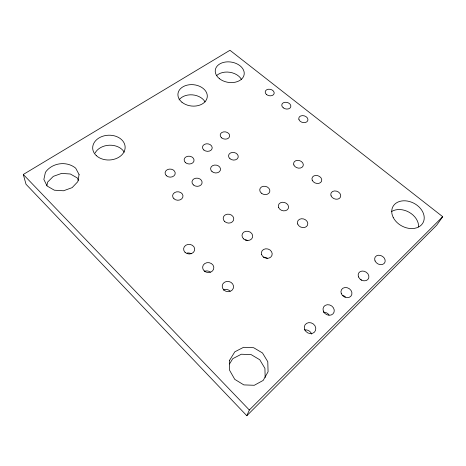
<?xml version="1.0" encoding="UTF-8"?>
<svg xmlns="http://www.w3.org/2000/svg" width="466" height="466" viewBox="0 0 466 466"><rect width="100%" height="100%" fill="white"/><g stroke="black" fill="none" stroke-linecap="round" stroke-linejoin="round"><path stroke-width="0.7" d="M46.891 185.619L47.637 182.09L53.316 176.352L61.611 173.416L70.343 173.999L77.269 177.936L78.597 180.453M246.811 415.724L249.339 410.01L442.7 216.69L229.959 50.276L23.3 174.465L26.014 184.256L246.811 415.724L436.735 225.183L442.7 216.69M229.522 363.963L232.761 358.674L241.33 354.224L251.174 354.632L259.778 359.769L264.921 368.361L265.16 377.518M23.3 174.465L249.339 410.01M179.072 99.875A14.463 10.631 6 0 1 192.411 94.86A14.463 10.631 6 0 1 205.075 101.914M95.041 153.093A15.908 12.279 -2.6 0 1 109.493 145.206A15.908 12.279 -2.6 0 1 124.265 152.19M216.62 75.597A14.335 10.205 8.9 0 1 229.942 72.294A14.335 10.205 8.9 0 1 241.534 79.57M391.562 211.541A16.724 12.745 28.2 0 1 409.177 212.286A16.724 12.745 28.2 0 1 418.596 226.895M245.215 239.903A5.289 4.526 14.1 0 1 247.83 240.66M263.389 257.209A5.376 4.648 18.3 0 1 267.344 258.356M187.134 253.061A5.441 4.753 4.1 0 1 191.211 253.76M204.324 271.433A5.505 4.905 8 0 1 210.387 272.115M223.395 289.939A5.586 5.05 13.3 0 1 230.07 291.075M360.259 279.466A5.528 4.561 31.4 0 1 361.54 280.165M342.912 295.502A5.627 4.759 32.3 0 1 345.446 296.912M323.375 312.22A5.732 4.969 33.4 0 1 329.06 315.016M304.502 329.986A5.842 5.196 34.9 0 1 311.632 334.093M229.668 360.195L229.604 370.284L234.771 379.365L243.835 384.899L254.273 385.283L263.168 380.431L268.078 371.775L267.787 361.727L262.498 352.972L253.667 347.723L243.584 347.298L234.817 351.818L229.668 360.195M79.08 174.558L77.81 181.676L72.137 187.635L63.516 190.78L54.318 190.192L47.107 186.021L43.862 179.457L45.412 172.321C52.116 162.716 66.667 160.706 75.702 168.185L79.08 174.558M181.944 102.229A14.737 10.701 6.1 0 0 206.7 99.136A14.737 10.701 6.1 0 0 189.179 84.771A14.737 10.701 6.1 0 0 181.944 102.229M96.351 155.673A16.24 12.396 -2.3 0 0 124.096 151.735A16.24 12.396 -2.3 0 0 106.277 135.414A16.24 12.396 -2.3 0 0 96.351 155.673M219.55 78.766A14.597 10.258 9 0 0 243.776 75.923A14.597 10.258 9 0 0 225.882 61.966A14.597 10.258 9 0 0 219.55 78.766M393.222 217.447A17.073 12.867 27.8 0 0 421.252 225.09A17.073 12.867 27.8 0 0 409.445 201.504A17.073 12.867 27.8 0 0 393.222 217.447M293.836 164.958A4.951 3.81 16.6 0 0 302.096 167.259A4.951 3.81 16.6 0 0 299.428 160.578A4.951 3.81 16.6 0 0 293.836 164.958M312.214 180.202A5.033 3.903 19 0 0 320.596 182.544A5.033 3.903 19 0 0 317.76 175.665A5.033 3.903 19 0 0 312.214 180.202M331.087 195.86A5.12 3.99 21.5 0 0 339.603 198.242A5.12 3.99 21.5 0 0 336.586 191.159A5.12 3.99 21.5 0 0 331.087 195.86M261.327 193.14A5.126 4.118 14.3 0 0 269.738 191.794A5.126 4.118 14.3 0 0 263.342 186.295A5.126 4.118 14.3 0 0 261.327 193.14M278.563 207.382A5.208 4.223 17.2 0 0 287.242 209.828A5.208 4.223 17.2 0 0 284.545 202.483A5.208 4.223 17.2 0 0 278.563 207.382M297.704 224.035A5.301 4.328 20.3 0 0 306.523 226.534A5.301 4.328 20.3 0 0 303.64 218.956A5.301 4.328 20.3 0 0 297.704 224.035M224.723 221.577A5.33 4.45 10.6 0 0 233.6 220.08A5.33 4.45 10.6 0 0 227.123 214.226A5.33 4.45 10.6 0 0 224.723 221.577M243.619 238.901A5.406 4.578 14 0 0 252.555 237.322A5.406 4.578 14 0 0 245.891 231.299A5.406 4.578 14 0 0 243.619 238.901M261.583 254.518A5.499 4.707 18 0 0 270.74 257.139A5.499 4.707 18 0 0 268.02 249.019A5.499 4.707 18 0 0 261.583 254.518M185.084 252.374A5.563 4.817 4.4 0 0 194.473 250.696A5.563 4.817 4.4 0 0 187.926 244.452A5.563 4.817 4.4 0 0 185.084 252.374M204.178 270.892A5.633 4.975 8.1 0 0 213.632 269.127A5.633 4.975 8.1 0 0 206.892 262.69A5.633 4.975 8.1 0 0 204.178 270.892M223.855 289.986A5.72 5.126 13.2 0 0 233.379 288.116A5.72 5.126 13.2 0 0 226.429 281.481A5.72 5.126 13.2 0 0 223.855 289.986M375.048 260.908A5.551 4.427 30.2 0 0 384.135 263.488A5.551 4.427 30.2 0 0 380.582 255.455A5.551 4.427 30.2 0 0 375.048 260.908M358.517 276.95A5.65 4.625 30.8 0 0 367.779 279.6A5.65 4.625 30.8 0 0 364.284 271.276A5.65 4.625 30.8 0 0 358.517 276.95M341.298 293.673A5.755 4.829 31.6 0 0 350.741 296.388A5.755 4.829 31.6 0 0 347.304 287.749A5.755 4.829 31.6 0 0 341.298 293.673M323.34 311.107A5.866 5.05 32.5 0 0 332.969 313.898A5.866 5.05 32.5 0 0 329.608 304.933A5.866 5.05 32.5 0 0 323.34 311.107M304.595 329.305A5.982 5.283 33.9 0 0 314.416 332.171A5.982 5.283 33.9 0 0 311.142 322.856A5.982 5.283 33.9 0 0 304.595 329.305M221.554 137.82A4.782 3.641 9 0 0 229.528 136.742A4.782 3.641 9 0 0 223.732 131.855A4.782 3.641 9 0 0 221.554 137.82M229.965 158.725A4.887 3.804 10 0 0 238.091 157.555A4.887 3.804 10 0 0 232.132 152.464A4.887 3.804 10 0 0 229.965 158.725M203.84 149.994A4.876 3.769 7.3 0 0 212.013 148.852A4.876 3.769 7.3 0 0 206.193 143.825A4.876 3.769 7.3 0 0 203.84 149.994M212.001 171.57A4.98 3.949 8.3 0 0 220.342 170.335A4.98 3.949 8.3 0 0 214.348 165.092A4.98 3.949 8.3 0 0 212.001 171.57M185.456 162.622A4.975 3.903 5.4 0 0 193.844 161.417A4.975 3.903 5.4 0 0 188.002 156.238A4.975 3.903 5.4 0 0 185.456 162.622M193.349 184.909A5.085 4.095 6.1 0 0 201.906 183.604A5.085 4.095 6.1 0 0 195.889 178.198A5.085 4.095 6.1 0 0 193.349 184.909M166.374 175.734A5.085 4.048 3.1 0 0 174.983 174.465A5.085 4.048 3.1 0 0 169.111 169.123A5.085 4.048 3.1 0 0 166.374 175.734M173.958 198.772A5.196 4.246 3.6 0 0 182.754 197.398A5.196 4.246 3.6 0 0 176.707 191.823A5.196 4.246 3.6 0 0 173.958 198.772M266.616 94.615A4.561 3.262 12.1 0 0 274.084 93.718A4.561 3.262 12.1 0 0 268.375 89.239A4.561 3.262 12.1 0 0 266.616 94.615M283.258 107.827A4.619 3.338 13.7 0 0 290.767 106.877A4.619 3.338 13.7 0 0 284.918 102.287A4.619 3.338 13.7 0 0 283.258 107.827M298.986 119.71A4.683 3.419 15.3 0 0 306.809 121.853A4.683 3.419 15.3 0 0 304.251 115.836A4.683 3.419 15.3 0 0 298.986 119.71"/></g></svg>
